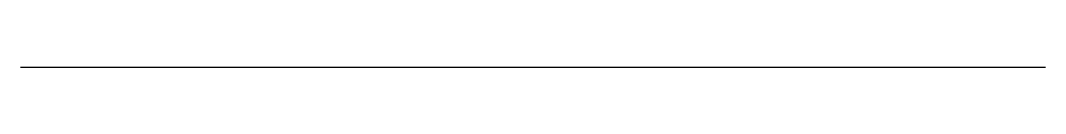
# Model space of a CAD drawing. Header units: metres. Extents: x 224.99 to 234.86, y 0 to 0.
import ezdxf

# ---------------------------------------------------------------- set-up
doc = ezdxf.new("R2010")
doc.units = ezdxf.units.M
doc.layers.add('JBTOB_KO_SPO', color=2, linetype='Continuous', true_color=0xffff00)

msp = doc.modelspace()

# ---------------------------------------------------------------- linework, layer by layer
at = {"layer": 'JBTOB_KO_SPO', "flags": 128}
msp.add_lwpolyline([(224.9913, 0), (228.4678, 0), (234.8576, 0)], dxfattribs=at)

doc.saveas('drawing.dxf')
